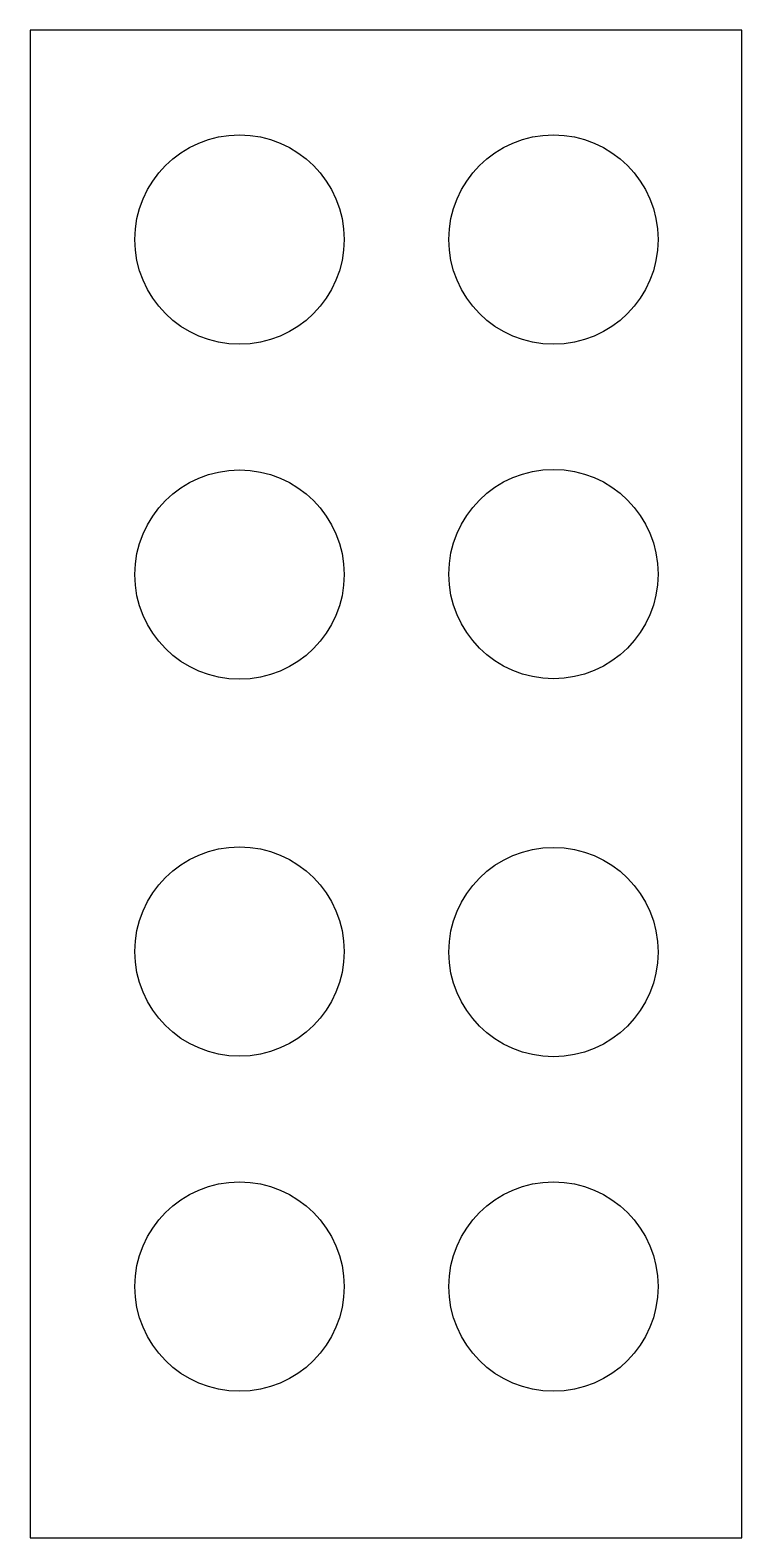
# Model space of a CAD drawing. Header units: millimetres. Extents: x 0 to 170, y -360 to 0.
import ezdxf

# ---------------------------------------------------------------- set-up
doc = ezdxf.new("R2010")
doc.units = ezdxf.units.MM
doc.layers.get('0').update_dxf_attribs({"linetype": 'CONTINUOUS'})

msp = doc.modelspace()

# ---------------------------------------------------------------- linework, layer by layer
msp.add_lwpolyline([(170, 0), (0, 0), (0, -360), (170, -360)], close=True)
for centre in [(50, -50), (125, -50), (50, -130), (125, -129.87), (50, -220), (125, -220.13), (50, -300), (125, -300)]:
    msp.add_circle(centre, 25)

doc.saveas('drawing.dxf')
